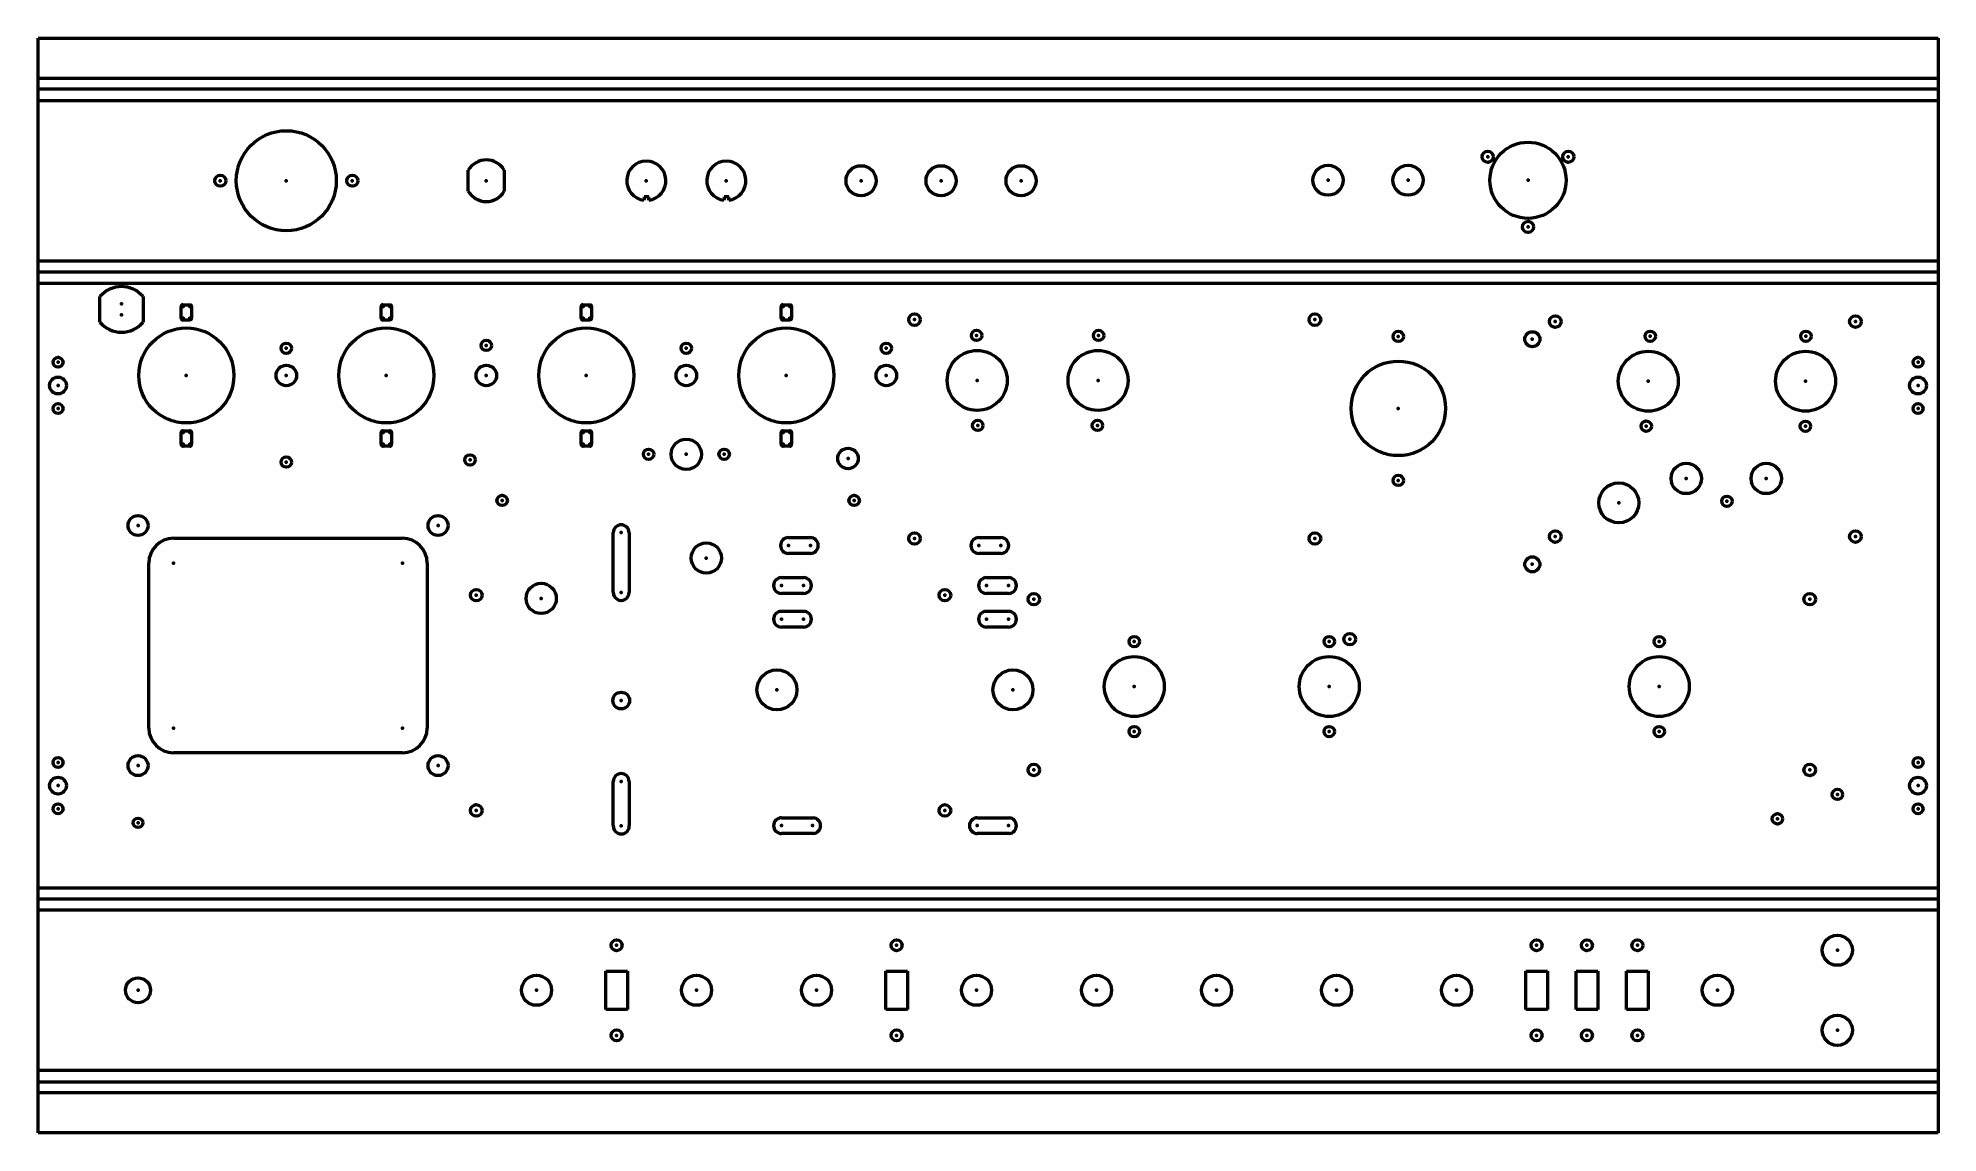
# Model space of a CAD drawing. Header units: inches. Extents: x 0 to 23.8, y 0 to 13.7.
import ezdxf

# ---------------------------------------------------------------- set-up
doc = ezdxf.new("R2010")
doc.units = ezdxf.units.IN
doc.header["$MEASUREMENT"] = 0
for name, color, linetype, lineweight in [('IV_ARC_CENTERS', 7, 'Continuous', 50), ('IV_BEND_DOWN', 7, 'Continuous', 50), ('IV_INTERIOR_PROFILES', 7, 'Continuous', 50), ('IV_OUTER_PROFILE', 7, 'Continuous', 50), ('IV_TANGENT', 7, 'Continuous', 50)]:
    doc.layers.add(name, color=color, linetype=linetype, lineweight=lineweight)

msp = doc.modelspace()

# ---------------------------------------------------------------- linework, layer by layer
at = {"layer": 'IV_ARC_CENTERS'}
for p in [(18.121, 12.197), (19.129, 12.197), (2.279, 11.898), (3.104, 11.898), (3.929, 11.898), (5.604, 11.898), (5.604, 11.898), (7.604, 11.898), (8.604, 11.898), (10.288, 11.898), (11.288, 11.898), (12.288, 11.898), (16.125, 11.904), (17.125, 11.904), (18.625, 11.904), (18.625, 11.321), (1.044, 10.359), (1.044, 10.221), (1.813, 10.326), (1.896, 10.326), (4.313, 10.326), (4.396, 10.326), (6.813, 10.326), (6.896, 10.326), (9.313, 10.326), (9.396, 10.326), (1.813, 10.18), (1.896, 10.18), (4.313, 10.18), (4.396, 10.18), (6.813, 10.18), (6.896, 10.18), (9.313, 10.18), (9.396, 10.18), (10.956, 10.162), (15.961, 10.162), (18.966, 10.138), (22.718, 10.138), (3.104, 9.805), (5.604, 9.84), (8.104, 9.805), (10.604, 9.805), (11.733, 9.965), (13.258, 9.965), (17.004, 9.953), (18.679, 9.918), (20.153, 9.955), (22.099, 9.955), (0.25, 9.629), (23.5, 9.629), (0.25, 9.34), (1.854, 9.465), (3.104, 9.465), (4.354, 9.465), (5.604, 9.465), (6.854, 9.465), (8.104, 9.465), (9.354, 9.465), (10.604, 9.465), (11.74, 9.403), (13.25, 9.403), (20.129, 9.393), (22.095, 9.393), (23.5, 9.34), (0.25, 9.051), (17.004, 9.053), (23.5, 9.051), (11.747, 8.841), (13.242, 8.841), (20.104, 8.831), (22.092, 8.83), (1.813, 8.751), (1.813, 8.605), (1.896, 8.751), (1.896, 8.605), (4.313, 8.751), (4.313, 8.605), (4.396, 8.751), (4.396, 8.605), (6.813, 8.751), (6.813, 8.605), (6.896, 8.751), (6.896, 8.605), (9.313, 8.751), (9.313, 8.605), (9.396, 8.751), (9.396, 8.605), (3.104, 8.382), (5.4, 8.41), (7.632, 8.48), (8.104, 8.48), (8.577, 8.48), (10.125, 8.428), (17.004, 8.153), (20.603, 8.178), (21.603, 8.178), (5.802, 7.903), (10.202, 7.903), (19.76, 7.873), (21.112, 7.893), (1.25, 7.59), (5, 7.59), (7.29, 7.501), (10.956, 7.428), (15.961, 7.428), (18.966, 7.452), (22.718, 7.452), (8.354, 7.184), (9.38, 7.34), (9.655, 7.34), (11.76, 7.34), (12.035, 7.34), (1.695, 7.12), (4.555, 7.12), (18.679, 7.105), (5.479, 6.72), (6.29, 6.679), (7.289, 6.753), (9.293, 6.84), (9.569, 6.84), (11.336, 6.72), (11.856, 6.84), (12.131, 6.84), (12.448, 6.67), (22.147, 6.67), (9.293, 6.419), (9.569, 6.419), (11.856, 6.419), (12.131, 6.419), (13.704, 6.14), (16.141, 6.14), (16.397, 6.17), (20.266, 6.14), (9.237, 5.537), (12.187, 5.537), (13.704, 5.578), (16.141, 5.578), (20.266, 5.578), (7.29, 5.403), (1.695, 5.06), (4.555, 5.06), (13.704, 5.015), (16.141, 5.015), (20.266, 5.015), (0.25, 4.629), (1.25, 4.59), (5, 4.59), (12.448, 4.536), (22.146, 4.536), (23.5, 4.629), (0.25, 4.34), (7.29, 4.392), (23.5, 4.34), (0.25, 4.051), (22.492, 4.23), (23.5, 4.051), (1.25, 3.876), (5.479, 4.03), (7.291, 3.836), (9.293, 3.84), (9.683, 3.84), (11.336, 4.03), (11.741, 3.84), (12.131, 3.84), (21.742, 3.925), (7.232, 2.345), (10.732, 2.345), (18.732, 2.345), (19.362, 2.345), (19.992, 2.345), (22.492, 2.283), (1.25, 1.783), (6.232, 1.783), (8.232, 1.783), (9.732, 1.783), (11.732, 1.783), (13.232, 1.783), (14.732, 1.783), (16.232, 1.783), (17.732, 1.783), (20.992, 1.783), (7.232, 1.22), (10.732, 1.22), (18.732, 1.22), (19.362, 1.22), (19.992, 1.22), (22.492, 1.283)]:
    msp.add_point(p, dxfattribs=at)
at = {"layer": 'IV_BEND_DOWN'}
for p, q in [((23.75, 13.04), (0, 13.04)), ((23.75, 10.757), (0, 10.757)), ((0, 2.924), (23.75, 2.924)), ((0, 0.641), (23.75, 0.641))]:
    msp.add_line(p, q, dxfattribs=at)
at = {"layer": 'IV_INTERIOR_PROFILES'}
for p, q in [((5.379, 11.768), (5.379, 12.029)), ((5.829, 12.029), (5.829, 11.768)), ((7.634, 11.695), (7.575, 11.695)), ((7.575, 11.695), (7.575, 11.655)), ((7.634, 11.655), (7.634, 11.695)), ((8.634, 11.695), (8.575, 11.695)), ((8.575, 11.695), (8.575, 11.655)), ((8.634, 11.655), (8.634, 11.695)), ((0.774, 10.13), (0.774, 10.45)), ((1.314, 10.45), (1.314, 10.13)), ((1.789, 10.18), (1.789, 10.326)), ((1.813, 10.349), (1.896, 10.349)), ((1.919, 10.326), (1.919, 10.18)), ((4.289, 10.18), (4.289, 10.326)), ((4.313, 10.349), (4.396, 10.349)), ((4.419, 10.326), (4.419, 10.18)), ((6.789, 10.18), (6.789, 10.326)), ((6.813, 10.349), (6.896, 10.349)), ((6.919, 10.326), (6.919, 10.18)), ((9.289, 10.18), (9.289, 10.326)), ((9.313, 10.349), (9.396, 10.349)), ((9.419, 10.326), (9.419, 10.18)), ((1.896, 10.156), (1.813, 10.156)), ((4.396, 10.156), (4.313, 10.156)), ((6.896, 10.156), (6.813, 10.156)), ((9.396, 10.156), (9.313, 10.156)), ((1.789, 8.605), (1.789, 8.751)), ((1.813, 8.775), (1.896, 8.775)), ((1.896, 8.582), (1.813, 8.582)), ((1.919, 8.751), (1.919, 8.605)), ((4.289, 8.605), (4.289, 8.751)), ((4.313, 8.775), (4.396, 8.775)), ((4.396, 8.582), (4.313, 8.582)), ((4.419, 8.751), (4.419, 8.605)), ((6.789, 8.605), (6.789, 8.751)), ((6.813, 8.775), (6.896, 8.775)), ((6.896, 8.582), (6.813, 8.582)), ((6.919, 8.751), (6.919, 8.605)), ((9.289, 8.605), (9.289, 8.751)), ((9.313, 8.775), (9.396, 8.775)), ((9.396, 8.582), (9.313, 8.582)), ((9.419, 8.751), (9.419, 8.605)), ((1.695, 7.43), (4.555, 7.43)), ((7.191, 6.756), (7.191, 7.501)), ((7.388, 7.501), (7.388, 6.753)), ((9.38, 7.439), (9.655, 7.439)), ((11.76, 7.439), (12.035, 7.439)), ((9.655, 7.242), (9.38, 7.242)), ((12.035, 7.242), (11.76, 7.242)), ((1.385, 5.06), (1.385, 7.12)), ((4.865, 7.12), (4.865, 5.06)), ((9.293, 6.939), (9.569, 6.939)), ((11.856, 6.939), (12.131, 6.939)), ((9.569, 6.742), (9.293, 6.742)), ((12.131, 6.742), (11.856, 6.742)), ((9.293, 6.518), (9.569, 6.518)), ((11.856, 6.518), (12.131, 6.518)), ((9.569, 6.321), (9.293, 6.321)), ((12.131, 6.321), (11.856, 6.321)), ((4.555, 4.75), (1.695, 4.75)), ((7.191, 3.84), (7.191, 4.392)), ((7.388, 4.392), (7.391, 3.84)), ((9.293, 3.939), (9.694, 3.939)), ((11.741, 3.939), (12.142, 3.939)), ((9.694, 3.742), (9.293, 3.742)), ((12.142, 3.742), (11.741, 3.742)), ((7.097, 1.543), (7.097, 2.023)), ((7.097, 2.023), (7.367, 2.023)), ((7.367, 2.023), (7.367, 1.543)), ((10.597, 1.543), (10.597, 2.023)), ((10.597, 2.023), (10.867, 2.023)), ((10.867, 2.023), (10.867, 1.543)), ((18.597, 1.543), (18.597, 2.023)), ((18.597, 2.023), (18.867, 2.023)), ((18.867, 2.023), (18.867, 1.543)), ((19.227, 1.543), (19.227, 2.023)), ((19.227, 2.023), (19.497, 2.023)), ((19.497, 2.023), (19.497, 1.543)), ((19.857, 1.543), (19.857, 2.023)), ((19.857, 2.023), (20.127, 2.023)), ((20.127, 2.023), (20.127, 1.543)), ((7.367, 1.543), (7.097, 1.543)), ((10.867, 1.543), (10.597, 1.543)), ((18.867, 1.543), (18.597, 1.543)), ((19.497, 1.543), (19.227, 1.543)), ((20.127, 1.543), (19.857, 1.543))]:
    msp.add_line(p, q, dxfattribs=at)
for centre, radius in [((3.104, 11.898), 0.625), ((18.625, 11.904), 0.476), ((18.121, 12.197), 0.07), ((19.129, 12.197), 0.07), ((2.279, 11.898), 0.07), ((3.929, 11.898), 0.07), ((10.288, 11.898), 0.188), ((11.288, 11.898), 0.188), ((12.288, 11.898), 0.188), ((16.125, 11.904), 0.188), ((17.125, 11.904), 0.188), ((18.625, 11.321), 0.07), ((10.956, 10.162), 0.0725), ((15.961, 10.162), 0.0725), ((1.854, 9.465), 0.594), ((4.354, 9.465), 0.594), ((6.854, 9.465), 0.594), ((9.354, 9.465), 0.594), ((11.733, 9.965), 0.065), ((13.258, 9.965), 0.065), ((17.004, 9.953), 0.065), ((18.679, 9.918), 0.0938), ((18.966, 10.138), 0.0725), ((20.153, 9.955), 0.065), ((22.099, 9.955), 0.065), ((22.718, 10.138), 0.0725), ((3.104, 9.805), 0.065), ((5.604, 9.84), 0.065), ((8.104, 9.805), 0.065), ((10.604, 9.805), 0.065), ((11.74, 9.403), 0.375), ((13.25, 9.403), 0.375), ((20.129, 9.393), 0.375), ((22.095, 9.393), 0.375), ((0.25, 9.629), 0.0625), ((3.104, 9.465), 0.128), ((5.604, 9.465), 0.128), ((8.104, 9.465), 0.128), ((10.604, 9.465), 0.128), ((17.004, 9.053), 0.59), ((23.5, 9.629), 0.0625), ((0.25, 9.34), 0.105), ((23.5, 9.34), 0.105), ((0.25, 9.051), 0.0625), ((23.5, 9.051), 0.0625), ((11.747, 8.841), 0.065), ((13.242, 8.841), 0.065), ((20.104, 8.831), 0.065), ((22.092, 8.83), 0.065), ((8.104, 8.48), 0.19), ((10.125, 8.428), 0.128), ((3.104, 8.382), 0.065), ((5.4, 8.41), 0.065), ((7.632, 8.48), 0.065), ((8.577, 8.48), 0.065), ((20.603, 8.178), 0.19), ((21.603, 8.178), 0.19), ((17.004, 8.153), 0.065), ((19.76, 7.873), 0.25), ((5.802, 7.903), 0.065), ((10.202, 7.903), 0.065), ((21.112, 7.893), 0.065), ((1.25, 7.59), 0.125), ((5, 7.59), 0.125), ((8.354, 7.184), 0.189), ((10.956, 7.428), 0.0725), ((15.961, 7.428), 0.0725), ((18.966, 7.452), 0.0725), ((22.718, 7.452), 0.0725), ((18.679, 7.105), 0.0938), ((5.479, 6.72), 0.0725), ((6.29, 6.679), 0.189), ((11.336, 6.72), 0.0725), ((12.448, 6.67), 0.0725), ((22.147, 6.67), 0.0725), ((13.704, 6.14), 0.065), ((16.141, 6.14), 0.065), ((16.397, 6.17), 0.0725), ((20.266, 6.14), 0.065), ((13.704, 5.578), 0.375), ((16.141, 5.578), 0.375), ((20.266, 5.578), 0.375), ((9.237, 5.537), 0.25), ((12.187, 5.537), 0.25), ((7.29, 5.403), 0.104), ((13.704, 5.015), 0.065), ((16.141, 5.015), 0.065), ((20.266, 5.015), 0.065), ((0.25, 4.629), 0.0625), ((1.25, 4.59), 0.125), ((5, 4.59), 0.125), ((12.448, 4.536), 0.0725), ((22.146, 4.536), 0.0725), ((23.5, 4.629), 0.0625), ((0.25, 4.34), 0.105), ((22.492, 4.23), 0.065), ((23.5, 4.34), 0.105), ((0.25, 4.051), 0.0625), ((5.479, 4.03), 0.0725), ((11.336, 4.03), 0.0725), ((23.5, 4.051), 0.0625), ((1.25, 3.876), 0.0591), ((21.742, 3.925), 0.065), ((7.232, 2.345), 0.068), ((10.732, 2.345), 0.068), ((18.732, 2.345), 0.068), ((19.362, 2.345), 0.068), ((19.992, 2.345), 0.068), ((22.492, 2.283), 0.188), ((1.25, 1.783), 0.156), ((6.232, 1.783), 0.188), ((8.232, 1.783), 0.188), ((9.732, 1.783), 0.188), ((11.732, 1.783), 0.188), ((13.232, 1.783), 0.188), ((14.732, 1.783), 0.188), ((16.232, 1.783), 0.188), ((17.732, 1.783), 0.188), ((20.992, 1.783), 0.188), ((22.492, 1.283), 0.188), ((7.232, 1.22), 0.068), ((10.732, 1.22), 0.068), ((18.732, 1.22), 0.068), ((19.362, 1.22), 0.068), ((19.992, 1.22), 0.068)]:
    msp.add_circle(centre, radius, dxfattribs=at)
for centre, radius, start, end in [((5.604, 11.898), 0.26, 30.0733, 149.9267), ((7.604, 11.898), 0.245, 276.9392, 263.0608), ((8.604, 11.898), 0.245, 276.9392, 263.0608), ((5.604, 11.898), 0.26, 210.0733, 329.9267), ((1.044, 10.221), 0.354, 40.3152, 139.6848), ((1.813, 10.326), 0.0234, 90, 180), ((1.896, 10.326), 0.0234, 0, 90), ((4.313, 10.326), 0.0234, 90, 180), ((4.396, 10.326), 0.0234, 0, 90), ((6.813, 10.326), 0.0234, 90, 180), ((6.896, 10.326), 0.0234, 0, 90), ((9.313, 10.326), 0.0234, 90, 180), ((9.396, 10.326), 0.0234, 0, 90), ((1.044, 10.359), 0.354, 220.3152, 319.6848), ((1.813, 10.18), 0.0234, 180, 270), ((1.896, 10.18), 0.0234, 270, 0), ((4.313, 10.18), 0.0234, 180, 270), ((4.396, 10.18), 0.0234, 270, 0), ((6.813, 10.18), 0.0234, 180, 270), ((6.896, 10.18), 0.0234, 270, 0), ((9.313, 10.18), 0.0234, 180, 270), ((9.396, 10.18), 0.0234, 270, 0), ((1.813, 8.751), 0.0234, 90, 180), ((1.813, 8.605), 0.0234, 180, 270), ((1.896, 8.751), 0.0234, 0, 90), ((1.896, 8.605), 0.0234, 270, 0), ((4.313, 8.751), 0.0234, 90, 180), ((4.313, 8.605), 0.0234, 180, 270), ((4.396, 8.751), 0.0234, 0, 90), ((4.396, 8.605), 0.0234, 270, 0), ((6.813, 8.751), 0.0234, 90, 180), ((6.813, 8.605), 0.0234, 180, 270), ((6.896, 8.751), 0.0234, 0, 90), ((6.896, 8.605), 0.0234, 270, 0), ((9.313, 8.751), 0.0234, 90, 180), ((9.313, 8.605), 0.0234, 180, 270), ((9.396, 8.751), 0.0234, 0, 90), ((9.396, 8.605), 0.0234, 270, 0), ((1.695, 7.12), 0.31, 90, 180), ((4.555, 7.12), 0.31, 0, 90), ((7.29, 7.501), 0.0984, 0, 180), ((9.38, 7.34), 0.0984, 90, 270), ((9.655, 7.34), 0.0984, 270, 90), ((11.76, 7.34), 0.0984, 90, 270), ((12.035, 7.34), 0.0984, 270, 90), ((9.293, 6.84), 0.0984, 90, 270), ((9.569, 6.84), 0.0984, 270, 90), ((11.856, 6.84), 0.0984, 90, 270), ((12.131, 6.84), 0.0984, 270, 90), ((7.289, 6.753), 0.0988, 178.1759, 359.9455), ((9.293, 6.419), 0.0984, 90, 270), ((9.569, 6.419), 0.0984, 270, 90), ((11.856, 6.419), 0.0984, 90, 270), ((12.131, 6.419), 0.0984, 270, 90), ((1.695, 5.06), 0.31, 180, 270), ((4.555, 5.06), 0.31, 270, 0), ((7.29, 4.392), 0.0984, 0, 180), ((7.291, 3.836), 0.0998, 177.3874, 2.6126), ((9.293, 3.84), 0.0984, 90, 270), ((9.683, 3.84), 0.0991, 276.5085, 83.4915), ((11.741, 3.84), 0.0984, 90, 270), ((12.131, 3.84), 0.0991, 276.5085, 83.4915)]:
    msp.add_arc(centre, radius, start, end, dxfattribs=at)
at = {"layer": 'IV_OUTER_PROFILE'}
for p, q in [((0, 0), (0, 13.681)), ((0, 13.681), (23.75, 13.681)), ((23.75, 13.681), (23.75, 0)), ((23.75, 0), (0, 0))]:
    msp.add_line(p, q, dxfattribs=at)
at = {"layer": 'IV_TANGENT'}
for p, q in [((0, 13.181), (23.75, 13.181)), ((23.75, 12.898), (0, 12.898)), ((0, 10.898), (23.75, 10.898)), ((23.75, 10.615), (0, 10.615)), ((0, 3.065), (23.75, 3.065)), ((23.75, 2.783), (0, 2.783)), ((0, 0.783), (23.75, 0.783)), ((23.75, 0.5), (0, 0.5))]:
    msp.add_line(p, q, dxfattribs=at)

doc.saveas('drawing.dxf')
